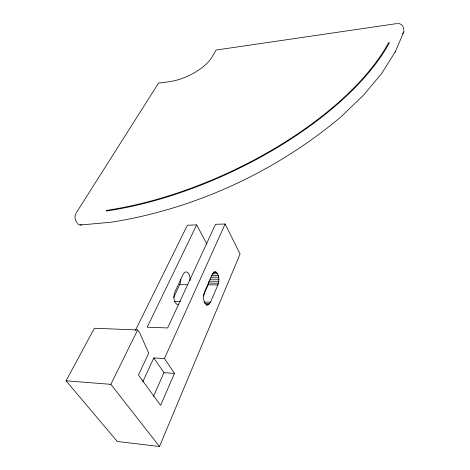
<?xml version="1.0" encoding="UTF-8"?>
<svg xmlns="http://www.w3.org/2000/svg" width="470" height="470" viewBox="0 0 470 470"><rect width="100%" height="100%" fill="white"/><g stroke="black" fill="none" stroke-linecap="round" stroke-linejoin="round"><path stroke-width="0.7" d="M218.826 281.242C218.991 278.04 218.838 273.934 215.9 271.966L213.915 272.195L212.223 274.445L204.609 291.752C203.122 295.924 202.676 302.139 206.747 304.96L208.809 304.566L210.531 302.163L217.933 284.891L218.826 281.242L209.079 281.189L208.175 284.814L203.24 296.035M142.721 381.875L153.784 357.934L164.453 358.563L174.505 373.38L160.628 405.34L138.444 375.042L148.696 353.211L139.907 333.289L137.628 329.975L94.382 328.254L66.082 380.8L117.259 441.477L159.489 446.5L240.082 253.994L225.13 224.008L215.524 224.313L167.637 327.96L147.186 327.19L196.677 224.913L187.424 225.206L135.372 330.457M80.141 225.018L111.361 222.21C195.326 208.821 275.355 171.82 340.491 117.265L363.598 95.122L381.658 73.514L395.464 51.489M395.194 52.129L403.736 31.901M153.402 396.439L163.989 372.663L153.784 357.934M164.453 358.563L225.13 224.008M173.583 297.61L179.675 284.667A7.708 4.095 -89.3 0 0 180.721 279.121M159.489 446.5L110.855 384.337L137.628 329.975M75.964 213.327L158.549 83.108L168.707 81.792A35.156 15.657 -24.9 0 0 212.211 56.77L216.106 50.055L396.98 23.565M213.803 271.966L215.9 271.966M213.351 272.647L216.84 272.647M212.082 273.799L217.663 273.804M211.336 275.344L218.303 275.355M211.071 277.171L218.726 277.194M209.861 279.162L218.903 279.204M208.745 283.116L218.497 283.187M208.175 284.814L217.933 284.891M179.675 284.667L187.624 284.732M204.168 302.04L210.531 302.163M174.687 301.552L180.545 301.664M204.791 303.485L209.743 303.591M205.972 304.507L208.809 304.566M206.365 305.007L207.787 305.036M163.989 372.663L174.505 373.38M66.082 380.8L110.855 384.337M77.515 223.362L76.163 221.352A5.652 3.654 86.9 0 1 75.605 213.997M196.677 224.913L206.894 244.095M403.818 29.739L403.278 27.436A5.311 4.641 10.6 0 0 397.808 23.5M80.711 224.948A5.64 3.637 87 0 1 77.967 223.943M81.774 224.401A5.64 3.637 87 0 1 81.257 224.742M403.924 30.468A5.305 4.618 10.5 0 1 402.543 33.746M178.394 304.49A7.914 4.183 -88.5 0 1 174.37 300.248A7.914 4.183 -88.5 0 1 175.081 291.465L183.094 274.498A7.755 4.036 -89.3 0 1 187.765 272.571A7.755 4.036 -89.3 0 1 190.074 280.508M106.408 210.378L106.161 211.048A232.685 104.669 -25 0 0 389.442 42.682L388.625 42.676A231.91 104.293 -25 0 1 106.408 210.378"/></g></svg>
